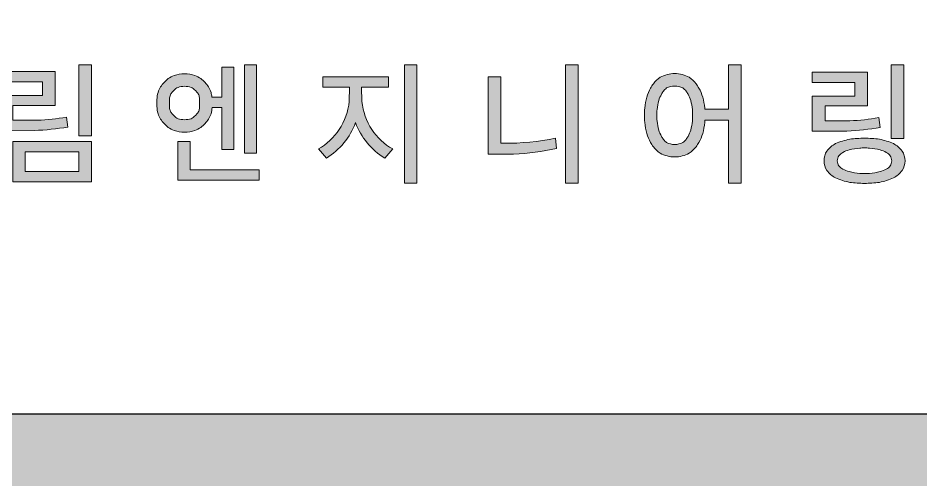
# Model space of a CAD drawing. Header units: millimetres. Extents: x 10297564 to 11610295, y -9287743 to -8409454.
# Drawn here: x 10786248 to 10791249, y -8955588 to -8952995 of the extents above; entities that cross this region are included whole.
import ezdxf

# ---------------------------------------------------------------- set-up
doc = ezdxf.new("R2010")
doc.units = ezdxf.units.MM
doc.header["$LTSCALE"] = 100
doc.layers.add('_도곽_마크', color=7, linetype='Continuous')
doc.layers.add('BOX', color=7, linetype='Continuous')
doc.layers.add('TITLE', color=7, linetype='Continuous', lineweight=0)

# ---------------------------------------------------------------- blocks, each defined once
blk = doc.blocks.new('DREAM_CI')
h = blk.add_hatch(color=256)
h.dxf.hatch_style = 1
h.paths.add_polyline_path([(67.94, -14.135), (67.605, -14.135), (67.605, -16.032), (67.94, -16.032)])
h = blk.add_hatch(color=256)
h.dxf.hatch_style = 1
h.paths.add_polyline_path([(71.068, -14.723, 0.040256), (70.976, -14.607, 0.034774), (70.863, -14.504, 0.081326), (70.705, -14.419, 0.065512), (70.428, -14.374, 0.065512), (70.152, -14.419, 0.081326), (69.994, -14.504, 0.034774), (69.88, -14.607, 0.040256), (69.788, -14.723, 0.083559), (69.721, -14.87, 0.066338), (69.692, -15.063), (69.692, -15.155), (69.692, -15.247, 0.066338), (69.721, -15.44, 0.083559), (69.788, -15.587, 0.040256), (69.88, -15.703, 0.034774), (69.994, -15.805, 0.081326), (70.152, -15.891, 0.065512), (70.428, -15.935, 0.065512), (70.705, -15.891, 0.081326), (70.863, -15.805, 0.034774), (70.976, -15.703, 0.040256), (71.068, -15.587, 0.083559), (71.135, -15.44, 0.057036), (71.164, -15.274), (71.423, -15.274), (71.423, -16.397), (71.743, -16.397), (71.743, -14.193), (71.423, -14.193), (71.423, -14.995), (71.16, -14.995, 0.043395), (71.135, -14.87, 0.083559)])
h.paths.add_polyline_path([(70.815, -14.959, -0.067219), (70.832, -15.066), (70.832, -15.155), (70.832, -15.243, -0.067219), (70.815, -15.351, -0.089662), (70.792, -15.401, -0.039654), (70.735, -15.474, -0.033329), (70.659, -15.542, -0.073129), (70.602, -15.574, -0.059607), (70.428, -15.602, -0.059607), (70.255, -15.574, -0.073129), (70.198, -15.542, -0.033329), (70.122, -15.474, -0.039654), (70.065, -15.401, -0.089662), (70.042, -15.351, -0.067219), (70.025, -15.243), (70.025, -15.155), (70.025, -15.066, -0.067219), (70.042, -14.959, -0.089662), (70.065, -14.909, -0.039654), (70.122, -14.836, -0.033329), (70.198, -14.767, -0.073129), (70.255, -14.736, -0.059607), (70.428, -14.708, -0.059607), (70.602, -14.736, -0.073129), (70.659, -14.767, -0.033329), (70.735, -14.836, -0.039654), (70.792, -14.909, -0.089662)], flags=16)
h = blk.add_hatch(color=256)
h.dxf.hatch_style = 1
h.paths.add_polyline_path([(72.348, -14.135), (72.028, -14.135), (72.028, -16.491), (72.348, -16.491)])
h = blk.add_hatch(color=256)
h.dxf.hatch_style = 1
h.paths.add_polyline_path([(76.636, -14.135), (76.3, -14.135), (76.3, -17.294), (76.636, -17.294)])
h = blk.add_hatch(color=256)
h.dxf.hatch_style = 1
h.paths.add_polyline_path([(80.942, -14.135), (80.606, -14.135), (80.606, -17.294), (80.942, -17.294)])
h = blk.add_hatch(color=256)
h.dxf.hatch_style = 1
h.paths.add_polyline_path([(85.29, -14.135), (84.955, -14.135), (84.955, -15.319), (84.325, -15.319, 0.004799), (84.322, -15.291, 0.038212), (84.268, -14.995, 0.047823), (84.165, -14.757, 0.028702), (84.092, -14.641, 0.07675), (83.909, -14.466, 0.115403), (83.52, -14.368, 0.115403), (83.13, -14.466, 0.07675), (82.948, -14.641, 0.028702), (82.874, -14.757, 0.047823), (82.772, -14.995, 0.038212), (82.717, -15.291, 0.032604), (82.708, -15.483, 0.032604), (82.717, -15.674, 0.038212), (82.772, -15.97, 0.047823), (82.874, -16.208, 0.028702), (82.948, -16.325, 0.07675), (83.13, -16.499, 0.115403), (83.52, -16.597, 0.115403), (83.909, -16.499, 0.07675), (84.092, -16.325, 0.028702), (84.165, -16.208, 0.047823), (84.268, -15.97, 0.038212), (84.322, -15.674, 0.009938), (84.327, -15.616), (84.955, -15.616), (84.955, -17.294), (85.29, -17.294)])
h.paths.add_polyline_path([(83.998, -15.483, -0.034212), (83.991, -15.638, -0.037029), (83.948, -15.877, -0.045527), (83.874, -16.048, -0.026701), (83.824, -16.126, -0.06288), (83.736, -16.213, -0.102529), (83.52, -16.264, -0.102529), (83.303, -16.213, -0.06288), (83.215, -16.126, -0.026701), (83.166, -16.048, -0.045527), (83.091, -15.877, -0.037029), (83.048, -15.638, -0.034212), (83.041, -15.483, -0.034212), (83.048, -15.327, -0.037029), (83.091, -15.089, -0.045527), (83.166, -14.918, -0.026701), (83.215, -14.839, -0.06288), (83.303, -14.752, -0.102529), (83.52, -14.701, -0.102529), (83.736, -14.752, -0.06288), (83.824, -14.839, -0.026701), (83.874, -14.918, -0.045527), (83.948, -15.089, -0.037029), (83.991, -15.327, -0.034212)], flags=16)
h = blk.add_hatch(color=256)
h.dxf.hatch_style = 1
h.paths.add_polyline_path([(89.638, -14.135), (89.302, -14.135), (89.302, -16.104), (89.638, -16.104)])
h = blk.add_hatch(color=256)
h.dxf.hatch_style = 1
h.paths.add_polyline_path([(66.971, -14.315), (65.499, -14.315), (65.499, -14.591), (66.631, -14.591), (66.631, -14.957), (65.499, -14.957), (65.499, -15.897), (66.419, -15.89, 0.029843), (67.314, -15.796), (67.276, -15.53, -0.040512), (66.498, -15.614), (65.839, -15.614), (65.839, -15.219), (66.971, -15.219)])
h = blk.add_hatch(color=256)
h.dxf.hatch_style = 1
h.paths.add_polyline_path([(75.873, -14.451), (74.117, -14.451), (74.117, -14.73), (74.832, -14.73), (74.826, -15.117, -0.119556), (74.558, -15.864, -0.121887), (74.003, -16.382), (74.215, -16.628, 0.167808), (74.995, -15.679, 0.167808), (75.775, -16.628), (75.987, -16.382, -0.121887), (75.432, -15.864, -0.119556), (75.164, -15.117), (75.158, -14.73), (75.873, -14.73)])
h = blk.add_hatch(color=256)
h.dxf.hatch_style = 1
h.paths.add_polyline_path([(78.877, -14.453), (78.541, -14.453), (78.541, -16.518), (79.216, -16.518, 0.042033), (80.362, -16.372), (80.338, -16.095, -0.050268), (78.954, -16.232), (78.877, -16.232)])
h = blk.add_hatch(color=256)
h.dxf.hatch_style = 1
h.paths.add_polyline_path([(88.667, -14.329), (87.194, -14.329), (87.194, -14.605), (88.326, -14.605), (88.326, -14.972), (87.194, -14.972), (87.194, -15.911), (88.115, -15.904, 0.029843), (89.01, -15.81), (88.971, -15.544, -0.040512), (88.194, -15.628), (87.534, -15.628), (87.534, -15.233), (88.667, -15.233)])
h = blk.add_hatch(color=256)
h.dxf.hatch_style = 1
h.paths.add_polyline_path([(89.363, -16.24, 0.049806), (88.985, -16.122, 0.024378), (88.588, -16.093, 0.024378), (88.192, -16.122, 0.049806), (87.814, -16.24, 0.107463), (87.583, -16.439, 0.145605), (87.506, -16.698, 0.145605), (87.583, -16.958, 0.107463), (87.814, -17.157, 0.049806), (88.192, -17.275, 0.024378), (88.588, -17.304, 0.024378), (88.985, -17.275, 0.049806), (89.363, -17.157, 0.107463), (89.593, -16.958, 0.145605), (89.671, -16.698, 0.145605), (89.593, -16.439, 0.107463)])
h.paths.add_polyline_path([(89.167, -16.473, -0.107509), (89.275, -16.562, -0.108671), (89.316, -16.698, -0.108671), (89.275, -16.835, -0.107509), (89.167, -16.923, -0.067798), (89.002, -16.988, -0.037976), (88.717, -17.037, -0.016923), (88.588, -17.042, -0.016923), (88.46, -17.037, -0.037976), (88.175, -16.988, -0.067798), (88.01, -16.923, -0.107509), (87.902, -16.835, -0.108671), (87.861, -16.698, -0.108671), (87.902, -16.562, -0.107509), (88.01, -16.473, -0.067798), (88.175, -16.408, -0.037976), (88.46, -16.36, -0.016923), (88.588, -16.355, -0.016923), (88.717, -16.36, -0.037976), (89.002, -16.408, -0.067798)], flags=16)
h = blk.add_hatch(color=256)
h.dxf.hatch_style = 1
h.paths.add_polyline_path([(67.941, -16.18), (65.838, -16.18), (65.838, -17.259), (67.941, -17.259)])
h.paths.add_polyline_path([(67.605, -16.456), (67.605, -16.983), (66.174, -16.983), (66.174, -16.456)], flags=16)
h = blk.add_hatch(color=256)
h.dxf.hatch_style = 1
h.paths.add_polyline_path([(70.582, -16.18), (70.246, -16.18), (70.246, -17.219), (72.424, -17.219), (72.424, -16.942), (70.582, -16.942)])
blk.add_line((70.246, -16.942), (70.246, -17.219))
for points in [[(67.94, -16.032), (67.605, -16.032), (67.605, -14.135), (67.94, -14.135)], [(72.348, -14.135), (72.028, -14.135), (72.028, -16.491), (72.348, -16.491)], [(76.636, -17.294), (76.3, -17.294), (76.3, -14.135), (76.636, -14.135)], [(80.942, -17.294), (80.606, -17.294), (80.606, -14.135), (80.942, -14.135)], [(89.638, -16.104), (89.302, -16.104), (89.302, -14.135), (89.638, -14.135)], [(65.838, -16.18), (67.941, -16.18), (67.941, -17.259), (65.838, -17.259)], [(66.174, -16.456), (66.174, -16.983), (67.605, -16.983), (67.605, -16.456)]]:
    blk.add_lwpolyline(points, close=True)
for points in [[(71.743, -16.397), (71.743, -14.193), (71.423, -14.193), (71.423, -14.995), (71.16, -14.995, 0.043395), (71.135, -14.87, 0.083559), (71.068, -14.723, 0.040256), (70.976, -14.607, 0.034774), (70.863, -14.504, 0.081326), (70.705, -14.419, 0.065512), (70.428, -14.374, 0.065512), (70.152, -14.419, 0.081326), (69.994, -14.504, 0.034774), (69.88, -14.607, 0.040256), (69.788, -14.723, 0.083559), (69.721, -14.87, 0.066338), (69.692, -15.063), (69.692, -15.155), (69.692, -15.247, 0.066338), (69.721, -15.44, 0.083559), (69.788, -15.587, 0.040256), (69.88, -15.703, 0.034774), (69.994, -15.805, 0.081326), (70.152, -15.891, 0.065512), (70.428, -15.935, 0.065512), (70.705, -15.891, 0.081326), (70.863, -15.805, 0.034774), (70.976, -15.703, 0.040256), (71.068, -15.587, 0.083559), (71.135, -15.44, 0.057036), (71.164, -15.274), (71.423, -15.274), (71.423, -16.397)], [(84.955, -15.616), (84.955, -17.294), (85.29, -17.294), (85.29, -14.135), (84.955, -14.135), (84.955, -15.319), (84.325, -15.319, 0.004799), (84.322, -15.291, 0.038212), (84.268, -14.995, 0.047823), (84.165, -14.757, 0.028702), (84.092, -14.641, 0.07675), (83.909, -14.466, 0.115403), (83.52, -14.368, 0.115403), (83.13, -14.466, 0.07675), (82.948, -14.641, 0.028702), (82.874, -14.757, 0.047823), (82.772, -14.995, 0.038212), (82.717, -15.291, 0.032604), (82.708, -15.483, 0.032604), (82.717, -15.674, 0.038212), (82.772, -15.97, 0.047823), (82.874, -16.208, 0.028702), (82.948, -16.325, 0.07675), (83.13, -16.499, 0.115403), (83.52, -16.597, 0.115403), (83.909, -16.499, 0.07675), (84.092, -16.325, 0.028702), (84.165, -16.208, 0.047823), (84.268, -15.97, 0.038212), (84.322, -15.674, 0.009938), (84.327, -15.616)], [(65.499, -14.591), (66.631, -14.591), (66.631, -14.957), (65.499, -14.957), (65.499, -15.897), (66.419, -15.89, 0.029843), (67.314, -15.796), (67.276, -15.53, -0.040512), (66.498, -15.614), (65.839, -15.614), (65.839, -15.219), (66.971, -15.219), (66.971, -14.315), (65.499, -14.315)], [(75.164, -15.117, 0.119556), (75.432, -15.864, 0.121887), (75.987, -16.382), (75.775, -16.628, -0.167808), (74.995, -15.679, -0.167808), (74.215, -16.628), (74.003, -16.382, 0.121887), (74.558, -15.864, 0.119556), (74.826, -15.117), (74.832, -14.73), (74.117, -14.73), (74.117, -14.451), (75.873, -14.451), (75.873, -14.73), (75.158, -14.73)], [(78.541, -16.518), (79.216, -16.518, 0.042033), (80.362, -16.372), (80.338, -16.095, -0.050268), (78.954, -16.232), (78.877, -16.232), (78.877, -14.453), (78.541, -14.453)], [(87.194, -14.605), (88.326, -14.605), (88.326, -14.972), (87.194, -14.972), (87.194, -15.911), (88.115, -15.904, 0.029843), (89.01, -15.81), (88.971, -15.544, -0.040512), (88.194, -15.628), (87.534, -15.628), (87.534, -15.233), (88.667, -15.233), (88.667, -14.329), (87.194, -14.329)], [(70.255, -14.736, 0.073129), (70.198, -14.767, 0.033329), (70.122, -14.836, 0.039654), (70.065, -14.909, 0.089662), (70.042, -14.959, 0.067219), (70.025, -15.066), (70.025, -15.155), (70.025, -15.243, 0.067219), (70.042, -15.351, 0.089662), (70.065, -15.401, 0.039654), (70.122, -15.474, 0.033329), (70.198, -15.542, 0.073129), (70.255, -15.574, 0.059607), (70.428, -15.602, 0.059607), (70.602, -15.574, 0.073129), (70.659, -15.542, 0.033329), (70.735, -15.474, 0.039654), (70.792, -15.401, 0.089662), (70.815, -15.351, 0.067219), (70.832, -15.243), (70.832, -15.155), (70.832, -15.066, 0.067219), (70.815, -14.959, 0.089662), (70.792, -14.909, 0.039654), (70.735, -14.836, 0.033329), (70.659, -14.767, 0.073129), (70.602, -14.736, 0.059607), (70.428, -14.708, 0.059607)], [(83.998, -15.483, 0.034212), (83.991, -15.327, 0.037029), (83.948, -15.089, 0.045527), (83.874, -14.918, 0.026701), (83.824, -14.839, 0.06288), (83.736, -14.752, 0.102529), (83.52, -14.701, 0.102529), (83.303, -14.752, 0.06288), (83.215, -14.839, 0.026701), (83.166, -14.918, 0.045527), (83.091, -15.089, 0.037029), (83.048, -15.327, 0.034212), (83.041, -15.483, 0.034212), (83.048, -15.638, 0.037029), (83.091, -15.877, 0.045527), (83.166, -16.048, 0.026701), (83.215, -16.126, 0.06288), (83.303, -16.213, 0.102529), (83.52, -16.264, 0.102529), (83.736, -16.213, 0.06288), (83.824, -16.126, 0.026701), (83.874, -16.048, 0.045527), (83.948, -15.877, 0.037029), (83.991, -15.638, 0.034212)], [(87.506, -16.698, 0.145605), (87.583, -16.958, 0.107463), (87.814, -17.157, 0.049806), (88.192, -17.275, 0.024378), (88.588, -17.304, 0.024378), (88.985, -17.275, 0.049806), (89.363, -17.157, 0.107463), (89.593, -16.958, 0.145605), (89.671, -16.698, 0.145605), (89.593, -16.439, 0.107463), (89.363, -16.24, 0.049806), (88.985, -16.122, 0.024378), (88.588, -16.093, 0.024378), (88.192, -16.122, 0.049806), (87.814, -16.24, 0.107463), (87.583, -16.439, 0.145605)], [(88.46, -16.36, 0.037976), (88.175, -16.408, 0.067798), (88.01, -16.473, 0.107509), (87.902, -16.562, 0.108671), (87.861, -16.698, 0.108671), (87.902, -16.835, 0.107509), (88.01, -16.923, 0.067798), (88.175, -16.988, 0.037976), (88.46, -17.037, 0.016923), (88.588, -17.042, 0.016923), (88.717, -17.037, 0.037976), (89.002, -16.988, 0.067798), (89.167, -16.923, 0.107509), (89.275, -16.835, 0.108671), (89.316, -16.698, 0.108671), (89.275, -16.562, 0.107509), (89.167, -16.473, 0.067798), (89.002, -16.408, 0.037976), (88.717, -16.36, 0.016923), (88.588, -16.355, 0.016923)]]:
    blk.add_lwpolyline(points, format="xyb", close=True)
blk.add_lwpolyline([(70.582, -16.18), (70.246, -16.18), (70.582, -16.18), (70.582, -16.942), (72.424, -16.942), (72.424, -17.219), (70.246, -17.219), (70.246, -16.18)])
blk = doc.blocks.new('A$C78AD5414')
at = {"layer": '_도곽_마크'}
blk.add_lwpolyline([(40, 21), (811, 21)], dxfattribs=at)
at = {"layer": 'BOX', "const_width": 2}
blk.add_lwpolyline([(40, 20), (40, 574), (811, 574), (811, 20)], close=True, dxfattribs=at)
at = {"xscale": 1.036945541022593, "yscale": 1.036945541022593, "zscale": 1.036945541022593}
blk.add_blockref('DREAM_CI', (272.502, 45.325), dxfattribs=at)

msp = doc.modelspace()

# ---------------------------------------------------------------- block references
at = {"layer": 'TITLE', "color": 4, "xscale": 200, "yscale": 200, "zscale": 200}
msp.add_blockref('A$C78AD5414', (10718064, -8959387.5), dxfattribs=at)

doc.saveas('drawing.dxf')
